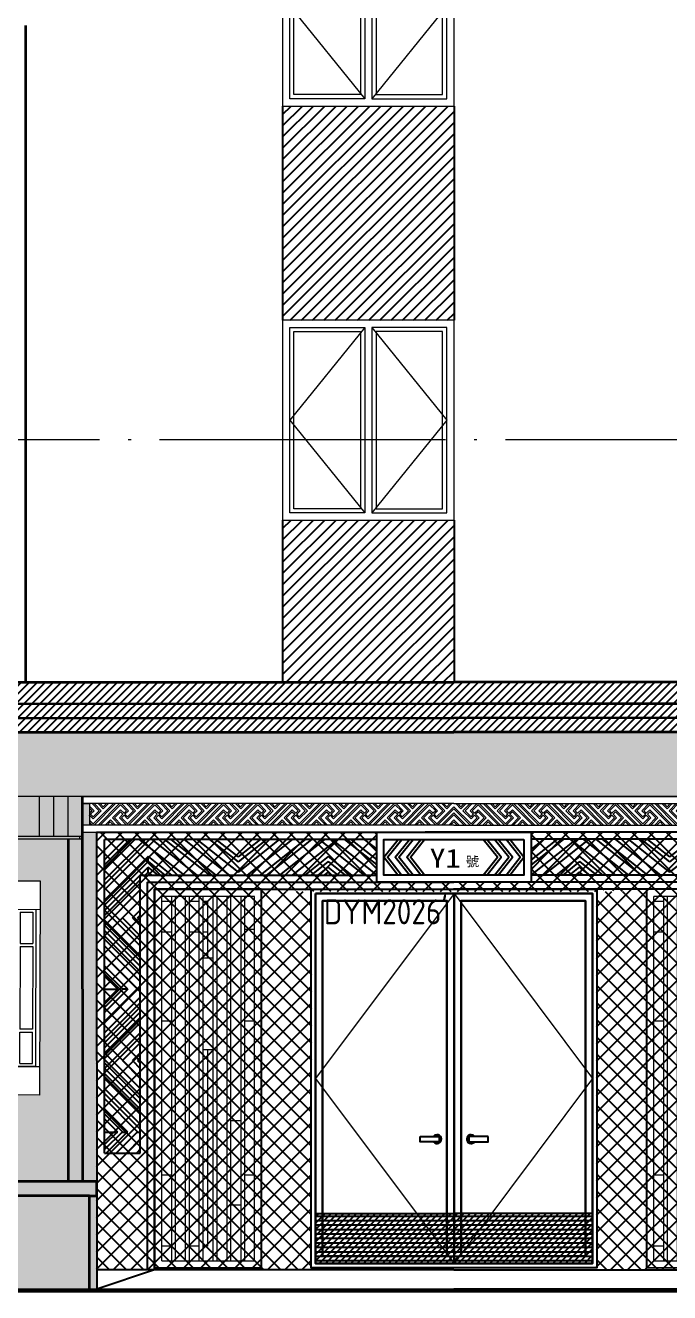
# Model space of a CAD drawing. Extents: x 27938 to 725830, y -209821 to 1628073.
# Drawn here: x 310917 to 315426, y 43165 to 52040 of the extents above; entities that cross this region are included whole.
import ezdxf
from ezdxf.xclip import XClip

# ---------------------------------------------------------------- set-up
doc = ezdxf.new("R2010")
doc.units = 0
doc.header["$LTSCALE"] = 1000
doc.header["$MEASUREMENT"] = 0
doc.header["$XCLIPFRAME"] = 0
doc.linetypes.add('DOTE', pattern=[2.42, 2, -0.2, 0.02, -0.2])
for name, color, linetype in [('3-剖面填充（细）', 250, 'Continuous'), ('5-平立面看线1', 45, 'Continuous'), ('立面', 73, 'Continuous')]:
    doc.layers.add(name, color=color, linetype=linetype)
for name, color, linetype, lineweight in [('A-PL-门', 64, 'Continuous', 25), ('DOTE', 19, 'DOTE', 9), ('WINDOW', 144, 'Continuous', 15), ('栏杆', 163, 'Continuous', 5), ('立面-中轮廓线', 213, 'Continuous', 35), ('立面-普通轮廓', 7, 'Continuous', 18), ('立面-窗', 129, 'Continuous', 30), ('立面-窗开启线', 250, 'Continuous', 13)]:
    doc.layers.add(name, color=color, linetype=linetype, lineweight=lineweight)
doc.layers.add('不打印-标记', color=10, linetype='Continuous', lineweight=9, plot=False)
doc.styles.add('-仿宋_GB2312', font='', dxfattribs={"width": 0.8})
doc.styles.get("Standard").update_dxf_attribs({"font": 'gbenor.shx', "bigfont": 'gbcbig.shx'})
doc.styles.add('黑体', font='')
doc.styles.get('-仿宋_GB2312').set_extended_font_data('SimSun')
doc.styles.get('黑体').set_extended_font_data('SimHei')
pattern_1 = [(45, (204358.42, -129128.1), (-60.00006, 60.00006), []), (135, (204358.42, -129128.1), (-60.00006, -60.00006), [])]
pattern_2 = [(0, (204147.57, -129128.1), (47.625, 47.625), [23.8125, -71.4375]), (90, (204159.474, -129140.006), (-47.625, 47.625), [23.8125, -71.4375])]
pattern_3 = [(45, (-554134.312, -735132.743), (-28.0633004, 28.0633004), [])]
pattern_4 = [(0, (-670352.275, -823548.06), (0, 31.25), []), (45, (-670352.275, -823548.06), (-22.0970869, 22.0970869), [])]

# ---------------------------------------------------------------- blocks, each defined once
blk = doc.blocks.new('A$C1B273453')
at = {"layer": 'WINDOW'}
for points in [[(50, 1350), (575, 1350), (575, 50), (50, 50)], [(1150, 1350), (625, 1350), (625, 50), (1150, 50)]]:
    blk.add_lwpolyline(points, close=True, dxfattribs=at)
at = {"layer": 'WINDOW', "color": 250}
for points in [[(80, 1320), (545, 1320), (545, 80), (80, 80)], [(1120, 1320), (655, 1320), (655, 80), (1120, 80)]]:
    blk.add_lwpolyline(points, close=True, dxfattribs=at)
at = {"layer": '立面-普通轮廓'}
blk.add_lwpolyline([(1200, 1400), (0, 1400), (0, 0), (1200, 0)], close=True, dxfattribs=at)
at = {"layer": '立面-窗开启线', "color": 251, "ltscale": 0.5, "true_color": 0x636466}
for points in [[(575, 1350), (50, 700), (575, 50)], [(625, 1350), (1150, 700), (625, 50)]]:
    blk.add_lwpolyline(points, dxfattribs=at)
blk = doc.blocks.new('HFGHFHFHF')
at = {"layer": '立面-中轮廓线'}
blk.add_line((275356.3, 41076), (275356.3, 38176), dxfattribs=at)
blk.add_blockref('A$C1B273453', (277156.3, 40511))
blk = doc.blocks.new('A$C198058F0')
at = {"true_color": 0x642165}
h = blk.add_hatch(dxfattribs=at)
h.set_pattern_fill('木板', color=219, scale=25, style=0)
h.set_pattern_definition(pattern_4)
edge = h.paths.add_edge_path()
edge.add_line((30, 30.1), (1000.5, 30))
edge.add_line((1000.5, 30), (1000.5, 380))
edge.add_line((1000.5, 380), (30, 380.1))
edge.add_line((30, 380.1), (30, 30.1))
h = blk.add_hatch(dxfattribs=at)
h.set_pattern_fill('木板', color=219, scale=25, style=0)
h.set_pattern_definition(pattern_4)
edge = h.paths.add_edge_path()
edge.add_line((1970, 30.1), (999.5, 30))
edge.add_line((999.5, 30), (999.5, 380))
edge.add_line((999.5, 380), (1970, 380.1))
edge.add_line((1970, 380.1), (1970, 30.1))
at = {"color": 219, "true_color": 0x642165}
for points in [[(762.8, 918.9), (896.3, 918.9), (896.3, 880.9), (762.8, 880.9)], [(1238.2, 918.9), (1104.7, 918.9), (1104.7, 880.9), (1238.2, 880.9)]]:
    blk.add_lwpolyline(points, close=True, dxfattribs=at)
at = {"color": 217, "true_color": 0x93278f}
for points in [[(30, 380.1), (1000.5, 380), (1000.5, 30), (30, 30.1)], [(1970, 380.1), (999.5, 380), (999.5, 30), (1970, 30.1)]]:
    blk.add_lwpolyline(points, close=True, dxfattribs=at)
at = {"color": 219, "true_color": 0x642165}
for centre, radius, start, end in [((881.4, 900.5), 30.4, 221.46397, 144.11782), ((876.5, 900.2), 28.1, 250.54022, 117.68792), ((1119.6, 900.5), 30.4, 35.88218, 318.53603), ((1124.5, 900.2), 28.1, 62.31208, 289.45978)]:
    blk.add_arc(centre, radius, start, end, dxfattribs=at)
at = {"layer": 'A-PL-门', "color": 0}
blk.add_lwpolyline([(0, 2650), (2000, 2650), (2000, 0), (0, 0)], close=True, dxfattribs=at)
at = {"layer": '立面-窗'}
blk.add_line((1000, 2620), (1000, 30), dxfattribs=at)
for points in [[(30, 2620), (1970, 2620), (1970, 30), (30, 30)], [(80, 80), (950, 80), (950, 2570), (80, 2570)], [(1920, 80), (1050, 80), (1050, 2570), (1920, 2570)]]:
    blk.add_lwpolyline(points, close=True, dxfattribs=at)
at = {"layer": '立面-窗开启线', "ltscale": 0.5}
for points in [[(1000, 2620), (30, 1325), (1000.4, 30)], [(1000, 2620), (1970, 1325), (1000.4, 30)]]:
    blk.add_lwpolyline(points, dxfattribs=at)
at = {"layer": '不打印-标记', "color": 1}
blk.add_text("DYM2026'", height=175, dxfattribs=at).set_placement((89.5, 2405.2))
blk = doc.blocks.new('A$C48401ADD')
at = {"layer": 'A-PL-门', "color": 0}
for p, q in [((746.7, 2649.6), (0, 2649.6)), ((0, 2649.6), (0, 0)), ((746.7, 2649.6), (746.7, 0))]:
    blk.add_line(p, q, dxfattribs=at)
at = {"layer": '立面-窗开启线', "color": 36, "ltscale": 0.5, "true_color": 0x88471b}
for p, q in [((50.8, 48.5), (50.8, 2599.6)), ((700, 2599.6), (50.8, 2599.6)), ((117.8, 2599.6), (117.8, 48.5)), ((147.1, 48.5), (147.1, 2599.6)), ((215.4, 2599.6), (215.4, 48.5)), ((244.7, 48.5), (244.7, 2599.6)), ((310.8, 2599.6), (310.8, 48.5)), ((340, 48.5), (340, 2599.6)), ((408.4, 2599.6), (408.4, 48.5)), ((437.6, 48.5), (437.6, 2599.6)), ((505.9, 2599.6), (505.9, 48.5)), ((535.2, 48.5), (535.2, 2599.6)), ((603.5, 2599.6), (603.5, 48.5)), ((632.8, 48.5), (632.8, 2599.6)), ((700, 48.5), (700, 2599.6)), ((50.8, 2565.5), (117.8, 2565.5)), ((244.7, 2565.5), (310.8, 2565.5)), ((340, 2565.5), (371.5, 2565.5)), ((371.5, 2565.5), (371.5, 2170.3)), ((117.8, 2349), (50.8, 2349)), ((310.8, 2349), (244.7, 2349)), ((371.5, 2349), (340, 2349)), ((632.8, 2371.3), (700, 2371.3)), ((340, 2170.3), (408.4, 2170.3)), ((117.8, 1726.6), (50.8, 1726.6)), ((700, 1726.6), (632.8, 1726.6)), ((408.4, 1525.5), (340, 1525.5)), ((371.5, 1525.5), (371.5, 150.5)), ((535.2, 1031.5), (603.5, 1031.5)), ((117.8, 647), (50.8, 647)), ((700, 647), (632.8, 647)), ((603.5, 436.8), (535.2, 436.8)), ((117.8, 150.5), (50.8, 150.5)), ((310.8, 150.5), (244.7, 150.5)), ((371.5, 150.5), (340, 150.5)), ((746.7, 0), (0, 0)), ((0, 0), (746.7, 0)), ((50.8, 48.5), (700, 48.5)), ((521.5, -0.6), (521.5, 0)), ((733.5, 0), (733.5, -0.6))]:
    blk.add_line(p, q, dxfattribs=at)
blk = doc.blocks.new('VXVXVDXVXD')
blk.add_wipeout([(105081.2, 218659.5), (104781.2, 218659.4), (104781.7, 217159.4), (105081.7, 217159.5)])
at = {"layer": 'WINDOW', "color": 4}
for p, q in [((105081.3, 218459.5), (104781.3, 218459.4)), ((104921.3, 218439.5), (104921.4, 218219.5)), ((104941.3, 218439.5), (104941.4, 218219.5)), ((104921.4, 218219.5), (104831.4, 218219.5)), ((104921.4, 218199.5), (104831.4, 218199.5)), ((104921.4, 218199.5), (104921.6, 217619.5)), ((105031.4, 218219.5), (104941.4, 218219.5)), ((104941.4, 218199.5), (104941.6, 217619.5)), ((105031.4, 218199.5), (104941.4, 218199.5)), ((104921.6, 217599.5), (104831.6, 217599.5)), ((104921.6, 217379.5), (104921.6, 217599.5)), ((104941.6, 217379.5), (104941.6, 217599.5)), ((105031.6, 217599.5), (104941.6, 217599.5)), ((105081.7, 217359.5), (104781.7, 217359.4))]:
    blk.add_line(p, q, dxfattribs=at)
for points in [[(105081.2, 218659.5), (104781.2, 218659.4), (104781.7, 217159.4), (105081.7, 217159.5)], [(105051.3, 218459.5), (104811.3, 218459.5), (104811.7, 217359.5), (105051.7, 217359.5)]]:
    blk.add_lwpolyline(points, close=True, dxfattribs=at)
for points in [[(104921.3, 218439.5), (104831.3, 218439.5), (104831.4, 218219.5)], [(105031.4, 218219.5), (105031.3, 218439.5), (104941.3, 218439.5)], [(104831.4, 218199.5), (104831.6, 217619.5), (104921.6, 217619.5)], [(104941.6, 217619.5), (105031.6, 217619.5), (105031.4, 218199.5)], [(104921.6, 217379.5), (104831.6, 217379.5), (104831.6, 217599.5)], [(105031.6, 217599.5), (105031.6, 217379.5), (104941.6, 217379.5)]]:
    blk.add_lwpolyline(points, dxfattribs=at)
blk = doc.blocks.new('A$C4D9A49FB')
blk.add_wipeout([(1080, 0.1), (1080.1, -349.9), (0.1, -349.9), (0, 0)])
at = {"layer": '立面', "color": 7}
blk.add_lwpolyline([(1080, 0.1), (1080.1, -349.9), (0.1, -349.9), (0, 0)], close=True, dxfattribs=at)
at = {"layer": '立面', "color": 252}
for points in [[(1030, -49.9), (1030, -299.9), (50, -299.9), (50, -50), (1030, -49.9)], [(149.1, -299.9), (50, -175), (149.2, -50)], [(174.7, -299.9), (75.6, -175), (174.8, -50)], [(229.1, -299.9), (130, -175), (229.3, -50)], [(254.7, -299.9), (155.6, -175), (254.8, -50)], [(309.1, -299.9), (210, -175), (309.3, -50)], [(334.7, -299.9), (235.6, -175), (334.8, -50)], [(745.3, -299.9), (844.5, -174.9), (745.3, -49.9)], [(770.8, -299.9), (870, -174.9), (770.9, -49.9)], [(825.3, -299.9), (924.5, -174.9), (825.3, -49.9)], [(850.8, -299.9), (950, -174.9), (850.8, -49.9)], [(905.3, -299.9), (1004.5, -174.9), (905.3, -49.9)], [(930.8, -299.9), (1030, -174.9), (930.8, -49.9)]]:
    blk.add_lwpolyline(points, dxfattribs=at)
at = {"color": 6, "style": '-仿宋_GB2312', "width": 1.2}
blk.add_text('Y1', height=132.68, dxfattribs=at).set_placement((372, -248.9))
at = {"color": 2, "style": '黑体'}
blk.add_text('號', height=68, dxfattribs=at).set_placement((623.8, -239))
blk = doc.blocks.new('A$C0A34545E')
at = {"layer": '栏杆'}
for p, q in [((0, 450), (0, 360)), ((157.5, 37.5), (157.5, 412.5)), ((187.5, 37.5), (187.5, 412.5)), ((345, 450), (345, 360)), ((0, 0), (0, 90)), ((345, 0), (345, 90))]:
    blk.add_line(p, q, dxfattribs=at)
for points in [[(0, 450), (345, 450)], [(37.5, 360), (37.5, 412.5)], [(37.5, 412.5), (157.5, 412.5)], [(307.5, 412.5), (187.5, 412.5)], [(307.5, 360), (307.5, 412.5)], [(0, 360), (37.5, 360)], [(345, 360), (307.5, 360)], [(0, 90), (37.5, 90)], [(0, 0), (345, 0)], [(37.5, 90), (37.5, 37.5)], [(37.5, 37.5), (157.5, 37.5)], [(307.5, 37.5), (187.5, 37.5)], [(345, 90), (307.5, 90)], [(307.5, 90), (307.5, 37.5)]]:
    blk.add_lwpolyline(points, dxfattribs=at)
blk = doc.blocks.new('A$C18B76059')
at = {"layer": '栏杆', "xscale": -1}
for p in [(397, 4590), (1927, 4590), (3457, 4590), (3967, 4590), (4477, 4590), (6007, 4590), (6517, 4590), (7537, 4590), (8047, 4590), (652, 3825), (1672, 3825), (2692, 3825), (3712, 3825), (4732, 3825), (5752, 3825), (6772, 3825), (7792, 3825), (397, 3570), (1927, 3570), (3457, 3570), (3967, 3570), (4477, 3570), (6007, 3570), (6517, 3570), (7537, 3570), (8047, 3570), (652, 3315), (1672, 3315), (2692, 3315), (3712, 3315), (4732, 3315), (5752, 3315), (6772, 3315), (7792, 3315), (397, 3060), (1927, 3060), (3457, 3060), (3967, 3060), (4477, 3060), (6007, 3060), (6517, 3060), (7537, 3060), (8047, 3060), (397, 2550), (397, 2550), (1927, 2550), (1927, 2550), (3457, 2550), (3457, 2550), (3967, 2550), (3967, 2550), (4477, 2550), (4477, 2550), (6007, 2550), (6007, 2550), (6517, 2550), (6517, 2550), (7537, 2550), (7537, 2550), (8047, 2550), (8047, 2550), (652, 1785), (1672, 1785), (2692, 1785), (3712, 1785), (4732, 1785), (5752, 1785), (6772, 1785), (7792, 1785), (397, 1530), (397, 1530), (1927, 1530), (1927, 1530), (3457, 1530), (3457, 1530), (3967, 1530), (3967, 1530), (4477, 1530), (4477, 1530), (6007, 1530), (6007, 1530), (6517, 1530), (6517, 1530), (7537, 1530), (7537, 1530), (8047, 1530), (8047, 1530), (652, 1275), (1672, 1275), (2692, 1275), (3712, 1275), (4732, 1275), (5752, 1275), (6772, 1275), (7792, 1275), (397, 1020), (1927, 1020), (3457, 1020), (3967, 1020), (4477, 1020), (6007, 1020), (6517, 1020), (7537, 1020), (8047, 1020), (397, 510), (1927, 510), (3457, 510), (3967, 510), (4477, 510), (6007, 510), (6517, 510), (7537, 510), (8047, 510), (652, 255), (1672, 255), (2692, 255), (3712, 255), (4732, 255), (5752, 255), (6772, 255), (7792, 255)]:
    blk.add_blockref('A$C0A34545E', p, dxfattribs=at)
at = {"layer": '栏杆'}
for p in [(562, 4590), (1072, 4590), (2092, 4590), (2602, 4590), (4642, 4590), (5152, 4590), (6682, 4590), (8212, 4590), (817, 3825), (1837, 3825), (2857, 3825), (3877, 3825), (4897, 3825), (5917, 3825), (6937, 3825), (7957, 3825), (562, 3570), (1072, 3570), (2092, 3570), (2602, 3570), (4642, 3570), (5152, 3570), (6682, 3570), (8212, 3570), (817, 3315), (1837, 3315), (2857, 3315), (3877, 3315), (4897, 3315), (5917, 3315), (6937, 3315), (7957, 3315), (562, 3060), (1072, 3060), (2092, 3060), (2602, 3060), (4642, 3060), (5152, 3060), (6682, 3060), (8212, 3060), (562, 2550), (562, 2550), (1072, 2550), (1072, 2550), (2092, 2550), (2092, 2550), (2602, 2550), (2602, 2550), (4642, 2550), (4642, 2550), (5152, 2550), (5152, 2550), (6682, 2550), (6682, 2550), (8212, 2550), (8212, 2550), (817, 1785), (1837, 1785), (2857, 1785), (3877, 1785), (4897, 1785), (5917, 1785), (6937, 1785), (7957, 1785), (562, 1530), (562, 1530), (1072, 1530), (1072, 1530), (2092, 1530), (2092, 1530), (2602, 1530), (2602, 1530), (4642, 1530), (4642, 1530), (5152, 1530), (5152, 1530), (6682, 1530), (6682, 1530), (8212, 1530), (8212, 1530), (817, 1275), (1837, 1275), (2857, 1275), (3877, 1275), (4897, 1275), (5917, 1275), (6937, 1275), (7957, 1275), (562, 1020), (1072, 1020), (2092, 1020), (2602, 1020), (4642, 1020), (5152, 1020), (6682, 1020), (8212, 1020), (562, 510), (1072, 510), (2092, 510), (2602, 510), (4642, 510), (5152, 510), (6682, 510), (8212, 510), (817, 255), (1837, 255), (2857, 255), (3877, 255), (4897, 255), (5917, 255), (6937, 255), (7957, 255)]:
    blk.add_blockref('A$C0A34545E', p, dxfattribs=at)
for p, rotation in [((0, 4732), 270), ((652, 4785), 180), ((1672, 4785), 180), ((1530, 4732), 270), ((2692, 4785), 180), ((3060, 4732), 270), ((3712, 4785), 180), ((3570, 4732), 270), ((4080, 4732), 270), ((4732, 4785), 180), ((5752, 4785), 180), ((5610, 4732), 270), ((6120, 4732), 270), ((6772, 4785), 180), ((7140, 4732), 270), ((7792, 4785), 180), ((7650, 4732), 270), ((397, 4530), 180), ((1927, 4530), 180), ((3457, 4530), 180), ((3967, 4530), 180), ((4477, 4530), 180), ((6007, 4530), 180), ((6517, 4530), 180), ((7537, 4530), 180), ((8047, 4530), 180), ((255, 4477), 270), ((1275, 4477), 270), ((2295, 4477), 270), ((3315, 4477), 270), ((4335, 4477), 270), ((5355, 4477), 270), ((6375, 4477), 270), ((7395, 4477), 270), ((960, 3877), 90), ((1470, 3877), 90), ((2490, 3877), 90), ((3000, 3877), 90), ((5040, 3877), 90), ((5550, 3877), 90), ((7080, 3877), 90), ((8610, 3877), 90), ((397, 4020), 180), ((1927, 4020), 180), ((3457, 4020), 180), ((3967, 4020), 180), ((4477, 4020), 180), ((6007, 4020), 180), ((6517, 4020), 180), ((7537, 4020), 180), ((8047, 4020), 180), ((1215, 3622), 90), ((2235, 3622), 90), ((3255, 3622), 90), ((4275, 3622), 90), ((5295, 3622), 90), ((6315, 3622), 90), ((7335, 3622), 90), ((8355, 3622), 90), ((652, 3765), 180), ((1672, 3765), 180), ((2692, 3765), 180), ((3712, 3765), 180), ((4732, 3765), 180), ((5752, 3765), 180), ((6772, 3765), 180), ((7792, 3765), 180), ((960, 3367), 90), ((1470, 3367), 90), ((2490, 3367), 90), ((3000, 3367), 90), ((5040, 3367), 90), ((5550, 3367), 90), ((7080, 3367), 90), ((8610, 3367), 90), ((397, 3510), 180), ((397, 3510), 180), ((1927, 3510), 180), ((1927, 3510), 180), ((3457, 3510), 180), ((3457, 3510), 180), ((3967, 3510), 180), ((3967, 3510), 180), ((4477, 3510), 180), ((4477, 3510), 180), ((6007, 3510), 180), ((6007, 3510), 180), ((6517, 3510), 180), ((6517, 3510), 180), ((7537, 3510), 180), ((7537, 3510), 180), ((8047, 3510), 180), ((8047, 3510), 180), ((255, 3457), 270), ((1275, 3457), 270), ((2295, 3457), 270), ((3315, 3457), 270), ((4335, 3457), 270), ((5355, 3457), 270), ((6375, 3457), 270), ((7395, 3457), 270), ((0, 3202), 270), ((652, 3255), 180), ((1672, 3255), 180), ((1530, 3202), 270), ((2692, 3255), 180), ((3060, 3202), 270), ((3712, 3255), 180), ((3570, 3202), 270), ((4080, 3202), 270), ((4732, 3255), 180), ((5752, 3255), 180), ((5610, 3202), 270), ((6120, 3202), 270), ((6772, 3255), 180), ((7140, 3202), 270), ((7792, 3255), 180), ((7650, 3202), 270), ((1215, 2602), 90), ((2235, 2602), 90), ((3255, 2602), 90), ((4275, 2602), 90), ((5295, 2602), 90), ((6315, 2602), 90), ((7335, 2602), 90), ((8355, 2602), 90), ((0, 2692), 270), ((652, 2745), 180), ((1672, 2745), 180), ((1530, 2692), 270), ((2692, 2745), 180), ((3060, 2692), 270), ((3712, 2745), 180), ((3570, 2692), 270), ((4080, 2692), 270), ((4732, 2745), 180), ((5752, 2745), 180), ((5610, 2692), 270), ((6120, 2692), 270), ((6772, 2745), 180), ((7140, 2692), 270), ((7792, 2745), 180), ((7650, 2692), 270), ((397, 2490), 180), ((255, 2437), 270), ((1275, 2437), 270), ((1927, 2490), 180), ((2295, 2437), 270), ((3457, 2490), 180), ((3315, 2437), 270), ((3967, 2490), 180), ((4477, 2490), 180), ((4335, 2437), 270), ((5355, 2437), 270), ((6007, 2490), 180), ((6517, 2490), 180), ((6375, 2437), 270), ((7537, 2490), 180), ((7395, 2437), 270), ((8047, 2490), 180), ((960, 1837), 90), ((1470, 1837), 90), ((2490, 1837), 90), ((3000, 1837), 90), ((5040, 1837), 90), ((5550, 1837), 90), ((7080, 1837), 90), ((8610, 1837), 90), ((397, 1980), 180), ((1215, 1582), 90), ((1927, 1980), 180), ((2235, 1582), 90), ((3255, 1582), 90), ((3457, 1980), 180), ((3967, 1980), 180), ((4275, 1582), 90), ((4477, 1980), 180), ((5295, 1582), 90), ((6007, 1980), 180), ((6315, 1582), 90), ((6517, 1980), 180), ((7335, 1582), 90), ((7537, 1980), 180), ((8047, 1980), 180), ((8355, 1582), 90), ((0, 1672), 270), ((652, 1725), 180), ((1672, 1725), 180), ((1530, 1672), 270), ((2692, 1725), 180), ((3060, 1672), 270), ((3712, 1725), 180), ((3570, 1672), 270), ((4080, 1672), 270), ((4732, 1725), 180), ((5752, 1725), 180), ((5610, 1672), 270), ((6120, 1672), 270), ((6772, 1725), 180), ((7140, 1672), 270), ((7792, 1725), 180), ((7650, 1672), 270), ((397, 1470), 180), ((1927, 1470), 180), ((3457, 1470), 180), ((3967, 1470), 180), ((4477, 1470), 180), ((6007, 1470), 180), ((6517, 1470), 180), ((7537, 1470), 180), ((8047, 1470), 180), ((255, 1417), 270), ((1275, 1417), 270), ((2295, 1417), 270), ((3315, 1417), 270), ((4335, 1417), 270), ((5355, 1417), 270), ((6375, 1417), 270), ((7395, 1417), 270), ((652, 1215), 180), ((1672, 1215), 180), ((2692, 1215), 180), ((3712, 1215), 180), ((4732, 1215), 180), ((5752, 1215), 180), ((6772, 1215), 180), ((7792, 1215), 180), ((0, 1162), 270), ((1530, 1162), 270), ((3060, 1162), 270), ((3570, 1162), 270), ((4080, 1162), 270), ((5610, 1162), 270), ((6120, 1162), 270), ((7140, 1162), 270), ((7650, 1162), 270), ((1215, 562), 90), ((2235, 562), 90), ((3255, 562), 90), ((4275, 562), 90), ((5295, 562), 90), ((6315, 562), 90), ((7335, 562), 90), ((8355, 562), 90), ((960, 307), 90), ((1470, 307), 90), ((2490, 307), 90), ((3000, 307), 90), ((5040, 307), 90), ((5550, 307), 90), ((7080, 307), 90), ((8610, 307), 90), ((397, 450), 180), ((1927, 450), 180), ((3457, 450), 180), ((3967, 450), 180), ((4477, 450), 180), ((6007, 450), 180), ((6517, 450), 180), ((7537, 450), 180), ((8047, 450), 180)]:
    blk.add_blockref('A$C0A34545E', p, dxfattribs=dict(at, rotation=rotation))
at = {"layer": '栏杆', "xscale": -1}
for p, rotation in [((960, 4732), 90), ((817, 4785), 180), ((1470, 4732), 90), ((1837, 4785), 180), ((2490, 4732), 90), ((3000, 4732), 90), ((2857, 4785), 180), ((3877, 4785), 180), ((5040, 4732), 90), ((4897, 4785), 180), ((5550, 4732), 90), ((5917, 4785), 180), ((7080, 4732), 90), ((6937, 4785), 180), ((7957, 4785), 180), ((8610, 4732), 90), ((562, 4530), 180), ((1072, 4530), 180), ((2092, 4530), 180), ((2602, 4530), 180), ((4642, 4530), 180), ((5152, 4530), 180), ((6682, 4530), 180), ((8212, 4530), 180), ((1215, 4477), 90), ((2235, 4477), 90), ((3255, 4477), 90), ((4275, 4477), 90), ((5295, 4477), 90), ((6315, 4477), 90), ((7335, 4477), 90), ((8355, 4477), 90), ((0, 3877), 270), ((1530, 3877), 270), ((3060, 3877), 270), ((3570, 3877), 270), ((4080, 3877), 270), ((5610, 3877), 270), ((6120, 3877), 270), ((7140, 3877), 270), ((7650, 3877), 270), ((562, 4020), 180), ((1072, 4020), 180), ((2092, 4020), 180), ((2602, 4020), 180), ((4642, 4020), 180), ((5152, 4020), 180), ((6682, 4020), 180), ((8212, 4020), 180), ((255, 3622), 270), ((1275, 3622), 270), ((2295, 3622), 270), ((3315, 3622), 270), ((4335, 3622), 270), ((5355, 3622), 270), ((6375, 3622), 270), ((7395, 3622), 270), ((817, 3765), 180), ((1837, 3765), 180), ((2857, 3765), 180), ((3877, 3765), 180), ((4897, 3765), 180), ((5917, 3765), 180), ((6937, 3765), 180), ((7957, 3765), 180), ((0, 3367), 270), ((1530, 3367), 270), ((3060, 3367), 270), ((3570, 3367), 270), ((4080, 3367), 270), ((5610, 3367), 270), ((6120, 3367), 270), ((7140, 3367), 270), ((7650, 3367), 270), ((562, 3510), 180), ((562, 3510), 180), ((1072, 3510), 180), ((1072, 3510), 180), ((2092, 3510), 180), ((2092, 3510), 180), ((2602, 3510), 180), ((2602, 3510), 180), ((4642, 3510), 180), ((4642, 3510), 180), ((5152, 3510), 180), ((5152, 3510), 180), ((6682, 3510), 180), ((6682, 3510), 180), ((8212, 3510), 180), ((8212, 3510), 180), ((1215, 3457), 90), ((2235, 3457), 90), ((3255, 3457), 90), ((4275, 3457), 90), ((5295, 3457), 90), ((6315, 3457), 90), ((7335, 3457), 90), ((8355, 3457), 90), ((960, 3202), 90), ((817, 3255), 180), ((1470, 3202), 90), ((1837, 3255), 180), ((2490, 3202), 90), ((3000, 3202), 90), ((2857, 3255), 180), ((3877, 3255), 180), ((5040, 3202), 90), ((4897, 3255), 180), ((5550, 3202), 90), ((5917, 3255), 180), ((7080, 3202), 90), ((6937, 3255), 180), ((7957, 3255), 180), ((8610, 3202), 90), ((255, 2602), 270), ((1275, 2602), 270), ((2295, 2602), 270), ((3315, 2602), 270), ((4335, 2602), 270), ((5355, 2602), 270), ((6375, 2602), 270), ((7395, 2602), 270), ((960, 2692), 90), ((817, 2745), 180), ((1470, 2692), 90), ((1837, 2745), 180), ((2490, 2692), 90), ((3000, 2692), 90), ((2857, 2745), 180), ((3877, 2745), 180), ((5040, 2692), 90), ((4897, 2745), 180), ((5550, 2692), 90), ((5917, 2745), 180), ((7080, 2692), 90), ((6937, 2745), 180), ((7957, 2745), 180), ((8610, 2692), 90), ((562, 2490), 180), ((1215, 2437), 90), ((1072, 2490), 180), ((2235, 2437), 90), ((2092, 2490), 180), ((2602, 2490), 180), ((3255, 2437), 90), ((4275, 2437), 90), ((4642, 2490), 180), ((5295, 2437), 90), ((5152, 2490), 180), ((6315, 2437), 90), ((6682, 2490), 180), ((7335, 2437), 90), ((8355, 2437), 90), ((8212, 2490), 180), ((0, 1837), 270), ((1530, 1837), 270), ((3060, 1837), 270), ((3570, 1837), 270), ((4080, 1837), 270), ((5610, 1837), 270), ((6120, 1837), 270), ((7140, 1837), 270), ((7650, 1837), 270), ((255, 1582), 270), ((562, 1980), 180), ((1072, 1980), 180), ((1275, 1582), 270), ((2092, 1980), 180), ((2295, 1582), 270), ((2602, 1980), 180), ((3315, 1582), 270), ((4335, 1582), 270), ((4642, 1980), 180), ((5152, 1980), 180), ((5355, 1582), 270), ((6375, 1582), 270), ((6682, 1980), 180), ((7395, 1582), 270), ((8212, 1980), 180), ((960, 1672), 90), ((817, 1725), 180), ((1470, 1672), 90), ((1837, 1725), 180), ((2490, 1672), 90), ((3000, 1672), 90), ((2857, 1725), 180), ((3877, 1725), 180), ((5040, 1672), 90), ((4897, 1725), 180), ((5550, 1672), 90), ((5917, 1725), 180), ((7080, 1672), 90), ((6937, 1725), 180), ((7957, 1725), 180), ((8610, 1672), 90), ((562, 1470), 180), ((1072, 1470), 180), ((2092, 1470), 180), ((2602, 1470), 180), ((4642, 1470), 180), ((5152, 1470), 180), ((6682, 1470), 180), ((8212, 1470), 180), ((1215, 1417), 90), ((2235, 1417), 90), ((3255, 1417), 90), ((4275, 1417), 90), ((5295, 1417), 90), ((6315, 1417), 90), ((7335, 1417), 90), ((8355, 1417), 90), ((817, 1215), 180), ((1837, 1215), 180), ((2857, 1215), 180), ((3877, 1215), 180), ((4897, 1215), 180), ((5917, 1215), 180), ((6937, 1215), 180), ((7957, 1215), 180), ((960, 1162), 90), ((1470, 1162), 90), ((2490, 1162), 90), ((3000, 1162), 90), ((5040, 1162), 90), ((5550, 1162), 90), ((7080, 1162), 90), ((8610, 1162), 90), ((255, 562), 270), ((1275, 562), 270), ((2295, 562), 270), ((3315, 562), 270), ((4335, 562), 270), ((5355, 562), 270), ((6375, 562), 270), ((7395, 562), 270), ((0, 307), 270), ((1530, 307), 270), ((3060, 307), 270), ((3570, 307), 270), ((4080, 307), 270), ((5610, 307), 270), ((6120, 307), 270), ((7140, 307), 270), ((7650, 307), 270), ((562, 450), 180), ((1072, 450), 180), ((2092, 450), 180), ((2602, 450), 180), ((4642, 450), 180), ((5152, 450), 180), ((6682, 450), 180), ((8212, 450), 180)]:
    blk.add_blockref('A$C0A34545E', p, dxfattribs=dict(at, rotation=rotation))
blk = doc.blocks.new('A$C44424E64')
at = {"layer": 'WINDOW', "color": 8}
ref = blk.add_blockref('A$C18B76059', (1323.5, 1970), dxfattribs=dict(at, xscale=-0.6666666666666669, yscale=0.6666666666666669, zscale=0.6666666666666667, rotation=134.9999999999999))
XClip(ref).set_block_clipping_path([(3580.2591819495, 598.8396887576), (685.7145168341, 3493.3843538732), (526.6154910668, 3334.285328106), (3421.1601561825, 439.7406629905)])
ref = blk.add_blockref('A$C18B76059', (3968.1, 1970), dxfattribs=dict(at, xscale=-0.6666666666666669, yscale=0.6666666666666669, zscale=0.6666666666666667, rotation=134.9999999999999))
XClip(ref).set_block_clipping_path([(3580.2591819495, 598.8396887576), (518.7848702534, 3660.3140004537), (359.6858444863, 3501.2149746866), (3421.1601561825, 439.7406629905)])
ref = blk.add_blockref('A$C18B76059', (6612.7, 1970), dxfattribs=dict(at, xscale=-0.6666666666666669, yscale=0.6666666666666669, zscale=0.6666666666666667, rotation=134.9999999999999))
XClip(ref).set_block_clipping_path([(3580.2591819495, 598.8396887576), (518.7848702534, 3660.3140004537), (359.6858444863, 3501.2149746866), (3421.1601561825, 439.7406629905)])
ref = blk.add_blockref('A$C18B76059', (9257.3, 1970), dxfattribs=dict(at, xscale=-0.6666666666666669, yscale=0.6666666666666669, zscale=0.6666666666666667, rotation=134.9999999999999))
XClip(ref).set_block_clipping_path([(2983.3842314337, 1195.7146392731), (518.7848702534, 3660.3140004537), (359.6858444863, 3501.2149746866), (2824.2852056667, 1036.6156135062)])
blk = doc.blocks.new('FGFGF')
at = {"layer": '3-剖面填充（细）'}
h = blk.add_hatch(dxfattribs=at)
h.set_pattern_fill('ANSI31', color=256, scale=25)
h.set_pattern_definition(pattern_3)
h.paths.add_polyline_path([(229182.1, 20609.5), (229182, 20959.9), (225583.3, 20959.9), (225583.3, 20809.9), (225683.6, 20809.9), (225683.4, 20709.8), (225633.6, 20709.9), (225633.2, 20609.7)])
h = blk.add_hatch(dxfattribs=at)
h.set_pattern_fill('ANSI31', color=256, scale=25)
h.set_pattern_definition(pattern_3)
h.paths.add_polyline_path([(229182, 20609.5), (229182, 20959.9), (232780.8, 20959.9), (232780.8, 20809.9), (232680.5, 20809.9), (232680.7, 20709.8), (232730.5, 20709.9), (232730.9, 20609.7)])
at = {"layer": '3-剖面填充（细）', "true_color": 0x636466}
h = blk.add_hatch(dxfattribs=at)
h.set_pattern_fill('CROSS', color=251, scale=30)
h.set_pattern_definition(pattern_2)
h.paths.add_polyline_path([(229182, 20159.3), (229182.2, 20609.3), (225683.5, 20609.9), (225683.4, 17462.7), (225583.5, 17462.7), (225583.4, 17362.7), (225633.7, 17362.7), (225633.6, 16862.7), (225633.6, 16862.7), (225633.6, 16710.1), (226682.3, 16710.1), (226681.8, 19909.7), (226581.8, 19909.7), (226581.8, 19959.7), (226631.7, 19959.7), (226631.7, 20109.7), (226581.7, 20109.7), (226581.7, 20159.7), (226681.8, 20159.7), (226681.8, 20159.7)])
h = blk.add_hatch(dxfattribs=at)
h.set_pattern_fill('CROSS', color=251, scale=30)
h.set_pattern_definition(pattern_2)
h.paths.add_polyline_path([(229182, 20159.3), (229181.9, 20609.3), (232680.6, 20609.9), (232680.7, 17462.7), (232780.6, 17462.7), (232780.7, 17362.7), (232730.4, 17362.7), (232730.5, 16862.7), (232730.5, 16862.7), (232730.5, 16710.1), (231681.8, 16710.1), (231682.2, 19909.7), (231782.3, 19909.7), (231782.3, 19959.7), (231732.4, 19959.7), (231732.4, 20109.7), (231782.4, 20109.7), (231782.4, 20159.7), (231682.3, 20159.7), (231682.3, 20159.7)])
at = {"layer": '3-剖面填充（细）'}
h = blk.add_hatch(dxfattribs=at)
h.set_pattern_fill('多孔材料', color=256, scale=30)
h.set_pattern_definition(pattern_1)
edge = h.paths.add_edge_path()
edge.add_line((228184.3, 16810.1), (228184.8, 19509.7))
edge.add_line((227988.1, 19495.1), (229182, 19495.1))
edge.add_line((229182, 19509.7), (229182, 19909.3))
edge.add_line((229182, 19909.3), (226682.4, 19909.7))
edge.add_line((226682.4, 19909.7), (226681.7, 16845.1))
edge.add_line((226681.7, 16845.1), (228178.3, 16845.1))
h = blk.add_hatch(dxfattribs=at)
h.set_pattern_fill('多孔材料', color=256, scale=30)
h.set_pattern_definition(pattern_1)
edge = h.paths.add_edge_path()
edge.add_line((230179.8, 16810.1), (230179.3, 19509.7))
edge.add_line((230376, 19495.1), (229182, 19495.1))
edge.add_line((229182, 19509.7), (229182, 19909.3))
edge.add_line((229182, 19909.3), (231681.7, 19909.7))
edge.add_line((231681.7, 19909.7), (231682.3, 16845.1))
edge.add_line((231682.3, 16845.1), (230185.7, 16845.1))
for p, q in [((229182, 16845.1), (226682.3, 16845.1)), ((227087, 16845.1), (226682.3, 16710.1)), ((229182, 16845.1), (231681.8, 16845.1)), ((226682.3, 16710.1), (229182, 16709.7)), ((231681.8, 16710.1), (229182, 16709.7))]:
    blk.add_line(p, q)
at = {"layer": '立面'}
for p, q in [((226681.8, 19909.7), (226682.3, 16712.8)), ((226681.8, 19909.7), (229383.3, 19909.3)), ((231682.2, 19909.7), (228980.7, 19909.3)), ((226737.4, 19859.7), (228642, 19860)), ((226737.4, 17662.8), (226737.4, 19859.2)), ((227020.8, 19859.2), (226737.4, 19575.7)), ((226950.1, 19859.2), (226737.4, 19646.5)), ((227091.6, 19859.2), (226737.4, 19505)), ((226879.4, 19859.2), (226737.4, 19717.2)), ((226914.7, 19859.2), (226737.4, 19681.8)), ((226979.6, 19859.2), (227294, 19609.7)), ((227068.7, 19859.2), (227383.1, 19609.7)), ((227157.7, 19859.2), (227472.2, 19609.7)), ((227202.3, 19859.2), (227516.7, 19609.7)), ((227294.5, 19859.3), (227609, 19609.7)), ((227383.6, 19859.3), (227672, 19630.4)), ((227472.7, 19859.3), (227672, 19701.1)), ((227517.2, 19859.3), (227672, 19736.4)), ((227871.4, 19859.4), (227672, 19701.1)), ((227960.5, 19859.4), (227672, 19630.4)), ((227826.9, 19859.3), (227672, 19736.4)), ((228049.6, 19859.4), (227735, 19609.7)), ((228141.9, 19859.4), (227827.3, 19609.7)), ((228186.5, 19859.4), (227871.8, 19609.7)), ((228275.6, 19859.4), (227960.9, 19609.7)), ((228364.7, 19859.4), (228050, 19609.7)), ((228239.3, 19859.4), (228554, 19609.7)), ((228328.4, 19859.4), (228643.1, 19609.7)), ((228417.5, 19859.4), (228642, 19681.2)), ((228462, 19859.4), (228642, 19716.6)), ((228554.3, 19859.5), (228642, 19789.8)), ((230035.7, 19859.4), (229721, 19609.7)), ((231626.7, 19859.7), (229722.1, 19860)), ((229809.8, 19859.5), (229722.1, 19789.8)), ((229946.6, 19859.4), (229722.1, 19681.2)), ((229902.1, 19859.4), (229722.1, 19716.6)), ((230124.8, 19859.4), (229810.1, 19609.7)), ((229999.4, 19859.4), (230314.1, 19609.7)), ((230088.5, 19859.4), (230403.2, 19609.7)), ((230177.6, 19859.4), (230492.3, 19609.7)), ((230222.2, 19859.4), (230536.8, 19609.7)), ((230314.5, 19859.4), (230629.1, 19609.7)), ((230403.6, 19859.4), (230692.1, 19630.4)), ((230492.7, 19859.4), (230692.1, 19701.1)), ((230537.2, 19859.3), (230692.1, 19736.4)), ((230891.4, 19859.3), (230692.1, 19701.1)), ((230846.9, 19859.3), (230692.1, 19736.4)), ((230980.5, 19859.3), (230692.1, 19630.4)), ((227042, 19739), (226737.4, 19434.3)), ((227042, 19703.6), (226737.4, 19399)), ((227042, 19739), (227204.9, 19609.7)), ((227042, 19703.6), (227042, 19739)), ((227042, 19703.6), (227160.4, 19609.7)), ((228302, 19739), (228139.1, 19609.7)), ((228302, 19703.6), (228183.6, 19609.7)), ((228302, 19739), (228464.9, 19609.7)), ((228302, 19703.6), (228420.4, 19609.7)), ((230062.1, 19739), (229899.2, 19609.7)), ((230062.1, 19703.6), (229943.7, 19609.7)), ((230062.1, 19739), (230225, 19609.7)), ((230062.1, 19703.6), (230180.4, 19609.7)), ((226737.4, 19361.1), (227042, 19665.7)), ((227021.3, 19609.7), (227042, 19630.4)), ((227112.6, 19609.7), (227042, 19665.7)), ((227042, 19630.4), (227042, 19665.7)), ((227068.1, 19609.7), (227042, 19630.4)), ((228231.4, 19609.7), (228302, 19665.7)), ((228275.9, 19609.7), (228302, 19630.4)), ((228372.6, 19609.7), (228302, 19665.7)), ((228328.1, 19609.7), (228302, 19630.4)), ((229991.4, 19609.7), (230062.1, 19665.7)), ((230036, 19609.7), (230062.1, 19630.4)), ((230132.7, 19609.7), (230062.1, 19665.7)), ((230088.2, 19609.7), (230062.1, 19630.4)), ((226737.4, 19325.7), (226987.4, 19575.7)), ((226987.4, 17662.8), (226987.4, 19609.7)), ((226987.4, 19609.7), (228642, 19609.6)), ((231376.7, 19609.7), (229722.1, 19609.6)), ((226737.4, 19255), (226987.4, 19505)), ((226737.4, 19364.3), (226987.4, 19114.3)), ((226862.7, 19309.7), (226987.4, 19434.3)), ((226933.4, 19309.7), (226987.4, 19363.6)), ((226737.4, 19293.6), (226987.4, 19043.6)), ((226862.7, 19309.7), (226987.4, 19185)), ((226933.4, 19309.7), (226987.4, 19255.7)), ((226968.8, 19309.7), (226987.4, 19328.3)), ((226968.8, 19309.7), (226987.4, 19291.1)), ((226737.4, 19258.2), (226987.4, 19008.2)), ((226987.4, 18970.4), (226737.4, 19220.4)), ((226987.4, 18935), (226737.4, 19185)), ((226987.4, 18864.3), (226737.4, 19114.3)), ((226971.3, 18809.7), (226737.4, 19043.6)), ((226900.6, 18809.7), (226737.4, 18972.9)), ((226865.2, 18809.7), (226737.4, 18937.5)), ((226829.9, 18809.7), (226737.4, 18902.2)), ((226971.3, 18809.7), (226737.4, 18575.7)), ((226900.6, 18809.7), (226737.4, 18646.5)), ((226737.4, 18809.7), (226829.9, 18809.7)), ((226829.9, 18809.7), (226737.4, 18717.2)), ((226865.2, 18809.7), (226737.4, 18681.8)), ((226987.4, 18755), (226737.4, 18505)), ((226900.6, 18809.7), (226865.2, 18809.7)), ((226987.4, 18809.7), (226971.3, 18809.7)), ((226987.4, 18684.3), (226737.4, 18434.3)), ((226987.4, 18649), (226737.4, 18399)), ((226737.4, 18361.1), (226987.4, 18611.1)), ((226737.4, 18325.7), (226987.4, 18575.7)), ((226737.4, 18255), (226987.4, 18505)), ((226862.7, 18309.7), (226987.4, 18434.3)), ((226737.4, 18364.3), (226987.4, 18114.3)), ((226737.4, 18293.6), (226987.4, 18043.6)), ((226862.7, 18309.7), (226987.4, 18185)), ((226933.4, 18309.7), (226987.4, 18363.6)), ((226933.4, 18309.7), (226987.4, 18255.7)), ((226968.8, 18309.7), (226987.4, 18328.3)), ((226968.8, 18309.7), (226987.4, 18291.1)), ((226737.4, 18258.2), (226987.4, 18008.2)), ((226987.4, 17970.4), (226737.4, 18220.4)), ((226987.4, 17935), (226737.4, 18185)), ((226987.4, 17864.3), (226737.4, 18114.3)), ((226971.3, 17809.7), (226737.4, 18043.6)), ((226900.6, 17809.7), (226737.4, 17972.9)), ((226865.2, 17809.7), (226737.4, 17937.5)), ((226829.9, 17809.7), (226737.4, 17902.2)), ((226824.9, 17809.7), (226737.4, 17722.2)), ((226860.2, 17809.7), (226737.4, 17686.8)), ((226737.4, 17809.7), (226829.9, 17809.7)), ((226895.6, 17809.7), (226748.7, 17662.8)), ((226966.3, 17809.7), (226819.5, 17662.8)), ((226860.2, 17809.7), (226900.6, 17809.7)), ((226987.4, 17760), (226890.2, 17662.8)), ((226966.3, 17809.7), (226987.4, 17809.7)), ((226737.4, 17662.8), (226987.4, 17662.8)), ((226987.4, 17689.3), (226960.9, 17662.8))]:
    blk.add_line(p, q, dxfattribs=at)
for points in [[(227037.4, 16845.1), (227037.4, 19559.7), (229182, 19559.5)], [(231326.7, 16845.1), (231326.7, 19559.7), (229182, 19559.5)], [(227087.4, 16845.1), (227087.4, 19509.7), (229182, 19509.5)], [(231275.4, 16845.1), (231275.4, 19509.7), (229180.7, 19509.5)]]:
    blk.add_lwpolyline(points, dxfattribs=at)
at = {"layer": '立面-中轮廓线', "color": 2}
for p, q in [((225683.6, 20959.9), (229182, 20959.3)), ((232680.5, 20959.9), (229182, 20959.3)), ((225683.6, 20809.9), (229182, 20809.3)), ((232680.5, 20809.9), (229182, 20809.3)), ((225683.6, 20709.9), (229182, 20709.3)), ((232680.5, 20709.9), (229182, 20709.3)), ((225683.6, 20609.9), (229182, 20609.3)), ((232680.5, 20609.9), (229182, 20609.3)), ((226581.7, 20159.8), (226582.2, 17462.8)), ((226481.8, 19859.9), (226482.2, 17462.8)), ((226582.2, 17462.8), (225683.5, 17462.7)), ((226632.3, 17362.8), (225633.6, 17362.9))]:
    blk.add_line(p, q, dxfattribs=at)
blk.add_lwpolyline([(226632.3, 16712.8), (226632.3, 16712.8), (226632.3, 16862.8), (226632.3, 16862.8), (226632.3, 17362.8), (226682.3, 17362.8), (226682.3, 17462.8), (226582.2, 17462.8)], dxfattribs=at)
at = {"layer": '立面-普通轮廓', "color": 252, "true_color": 0x939598}
for p, q in [((226581.8, 20159.8), (225683, 20159.7)), ((226283.2, 19879.8), (226283.1, 20159.8)), ((226383.2, 19879.8), (226383.1, 20159.8)), ((226483.2, 19879.9), (226483.1, 20159.9)), ((226581.8, 19879.8), (226581.7, 20159.8)), ((226581.8, 19879.8), (225683, 19879.7)), ((226581.8, 19859.9), (225683, 19859.7)), ((226561.8, 19879.9), (226561.8, 19859.9))]:
    blk.add_line(p, q, dxfattribs=at)
at = {"layer": '立面-普通轮廓', "color": 4}
for p, q in [((229182, 20109.7), (226581.8, 20109.7)), ((229182, 20109.7), (231782.3, 20109.7)), ((229182, 19959.7), (226581.8, 19959.7)), ((229182, 19959.7), (231782.3, 19959.7))]:
    blk.add_line(p, q, dxfattribs=at)
at = {"layer": '立面-普通轮廓', "color": 2}
for points in [[(229182, 20959.3), (225583.3, 20959.9), (225583.3, 20809.9), (225683, 20809.8), (225683.6, 20709.9), (225633.3, 20709.9), (225633.3, 20609.9), (229182, 20609.3)], [(229182, 20959.3), (232780.8, 20959.9), (232780.8, 20809.9), (232681.1, 20809.8), (232680.5, 20709.9), (232730.8, 20709.9), (232730.8, 20609.9), (229182, 20609.3)], [(229182, 20609.3), (225683, 20609.9), (225683.2, 17462.7), (225583.4, 17462.7), (225583.4, 17362.7), (225633.6, 17362.7), (225633.6, 16862.7), (225633.6, 16862.7), (225633.6, 16710.1), (226682.3, 16710.1), (226681.8, 19909.7)], [(229182, 20609.3), (232681.1, 20609.9), (232680.9, 17462.7), (232780.7, 17462.7), (232780.7, 17362.7), (232730.4, 17362.7), (232730.5, 16862.7), (232730.5, 16862.7), (232730.5, 16710.1), (231681.8, 16710.1), (231682.2, 19909.7)], [(226581.7, 20159.8), (226681.8, 20159.7), (229182, 20159.3)], [(231782.4, 20159.8), (231682.3, 20159.7), (229182.1, 20159.3)]]:
    blk.add_lwpolyline(points, dxfattribs=at)
at = {"layer": '立面-普通轮廓', "color": 4}
for points in [[(229182, 20159.7), (226581.7, 20159.7), (226581.7, 20109.7), (226631.7, 20109.7), (226631.7, 19959.7), (226581.8, 19959.7), (226581.8, 19909.7), (229182, 19909.7)], [(229182, 20159.7), (231782.4, 20159.7), (231782.4, 20109.7), (231732.4, 20109.7), (231732.4, 19959.7), (231782.3, 19959.7), (231782.3, 19909.7), (229182, 19909.7)]]:
    blk.add_lwpolyline(points, dxfattribs=at)
at = {"layer": '栏杆', "color": 8}
ref = blk.add_blockref('A$C44424E64', (226631.7, 19959.7), dxfattribs=at)
XClip(ref).set_block_clipping_path([(0.230999912, -0.0060598812), (-0.0000000001, 75.001218815), (-0.0000000001, 118.6849224028), (0.230999912, 150.0008437444), (2550.2596986585, 149.9880751759), (2550.2596986585, -0.0480647886)])
ref = blk.add_blockref('A$C44424E64', (231732.4, 19959.7), dxfattribs=dict(at, xscale=-1))
XClip(ref).set_block_clipping_path([(0.230999912, -0.0060598812), (-0.0000000001, 75.001218815), (-0.0000000001, 118.6849224028), (0.230999912, 150.0008437444), (2550.2596986585, 149.9880751759), (2550.2596986585, -0.0480647886)])
at = {"layer": '立面'}
for name, p in [('A$C48401ADD', (227087, 16860)), ('A$C198058F0', (228183.1, 16859.6)), ('A$C48401ADD', (230530.4, 16860))]:
    blk.add_blockref(name, p, dxfattribs=at)
at = {"xscale": -1, "rotation": 359.8613127106073}
blk.add_blockref('VXVXVDXVXD', (330538.8, -199343.4), dxfattribs=at)
at = {"layer": '立面'}
blk.add_blockref('A$C4D9A49FB', (228642, 19909.4), dxfattribs=at)
blk = doc.blocks.new('GDGDGRDSQ')
blk.add_wipeout([(225583.3, 27775.8), (225583.3, 27625.8), (225683, 27625.8), (225683, 27525.8), (225633.3, 27525.8), (225633.3, 27425.8), (225683, 27425.8), (225683.5, 24278.6), (225583.4, 24278.6), (225583.4, 24178.6), (225633.4, 24178.6), (225633.6, 23526.1), (232730.4, 23526.1), (232730.4, 24178.6), (232780.7, 24178.6), (232780.7, 24278.6), (232680.9, 24278.6), (232681, 27425.8), (232730.8, 27425.8), (232730.8, 27526), (232680.5, 27526.3), (232681.1, 27625.8), (232780.8, 27625.8), (232780.7, 27775.8)])
blk.add_lwpolyline([(225583.3, 27775.8), (225583.3, 27625.8), (225683, 27625.8), (225683, 27525.8), (225633.3, 27525.8), (225633.3, 27425.8), (225683, 27425.8), (225683.5, 24278.6), (225583.4, 24278.6), (225583.4, 24178.6), (225633.4, 24178.6), (225633.6, 23526.1), (232730.4, 23526.1), (232730.4, 24178.6), (232780.7, 24178.6), (232780.7, 24278.6), (232680.9, 24278.6), (232681, 27425.8), (232730.8, 27425.8), (232730.8, 27526), (232680.5, 27526.3), (232681.1, 27625.8), (232780.8, 27625.8), (232780.7, 27775.8)], close=True)
blk = doc.blocks.new('VDVDX')
blk.add_blockref('GDGDGRDSQ', (0, 0))
blk.add_blockref('FGFGF', (0, 6815.953517))

msp = doc.modelspace()

# ---------------------------------------------------------------- hatches: boundary and pattern name
at = {"layer": '3-剖面填充（细）'}
h = msp.add_hatch(dxfattribs=at)
h.set_pattern_fill('ANSI31', color=256, scale=35)
h.set_pattern_definition([(45, (-208069.296, 15922.28), (-39.2886205, 39.2886205), [])])
h.paths.add_polyline_path([(312716.5, 49975.3), (313916.9, 49975.3), (313917.5, 51475.3), (312717.1, 51475.3)])
h = msp.add_hatch(dxfattribs=at)
h.set_pattern_fill('混凝土', color=251, scale=40)
h.set_pattern_definition([(50, (35560.44, 33804.64), (286.90407, -25.10085), [30, -330]), (355, (35560.44, 33804.64), (-55.50053, 300.87685), [24, -264]), (100.4514, (35584.35, 33802.55), (231.40375, 275.77582), [25.49608, -280.45684]), (46.1842, (35560.44, 33884.64), (426.8964, -66.2076), [45, -495]), (96.6356, (35596, 33879.1), (373.8651, 389.64715), [38.2441, -420.6852]), (351.1842, (35560.44, 33884.64), (373.8648, 389.64744), [36, -396]), (21, (35600.44, 33864.64), (238.76282, -161.04756), [30, -330]), (326, (35600.44, 33864.64), (97.32613, 290.06002), [24, -264]), (71.4514, (35620.34, 33851.22), (336.08905, 129.0122), [25.49608, -280.45684]), (37.5, (35560.44, 33804.64), (4.863942, 133.15754), [0, -260.8, 0, -268, 0, -265]), (7.5, (35560.44, 33804.64), (105.227815, 157.764685), [0, -152.8, 0, -254.8, 0, -101]), (327.5, (35471.24, 33804.64), (213.528974, -9.02195), [0, -100, 0, -312, 0, -414]), (317.5, (35431.24, 33804.64), (233.27447, 40.04199), [0, -130, 0, -207.2, 0, -294])])
h.paths.add_polyline_path([(309666.5, 45640.3), (310566.5, 45640.3), (310566.5, 44240.3), (309666.5, 44240.3)], flags=16)
h.paths.add_polyline_path([(306616.7, 44740.3), (308816.7, 44740.3), (308816.5, 43640.3), (306616.5, 43640.3)], flags=16)
h.paths.add_polyline_path([(306816.5, 45640.3), (308616.5, 45640.3), (308616.7, 44740.3), (306816.7, 44740.3)], flags=16)
h.paths.add_polyline_path([(304416.5, 44140.3), (306016.5, 44140.3), (306016.5, 43640.3), (304416.5, 43640.3)], flags=16)
h.paths.add_polyline_path([(304766.5, 45640.3), (305666.5, 45640.3), (305666.5, 44240.3), (304766.5, 44240.3)], flags=16)
h.paths.add_polyline_path([(301866.6, 44140.3), (303766.6, 44140.3), (303766.6, 43640.3), (301866.6, 43640.3)], flags=16)
h.paths.add_polyline_path([(302066.6, 45640.3), (303566.6, 45640.3), (303566.6, 44240.3), (302066.6, 44240.3)], flags=16)
h.paths.add_polyline_path([(300016.6, 45640.3), (300916.6, 45640.3), (300916.6, 44240.3), (300016.6, 44240.3)], flags=16)
h.paths.add_polyline_path([(316766.5, 45640.3), (315866.5, 45640.3), (315866.5, 44240.3), (316766.5, 44240.3)], flags=16)
h.paths.add_polyline_path([(319816.7, 44740.3), (317616.7, 44740.3), (317616.5, 43640.3), (319816.5, 43640.3)], flags=16)
h.paths.add_polyline_path([(319616.5, 45640.3), (317816.5, 45640.3), (317816.7, 44740.3), (319616.7, 44740.3)], flags=16)
h.paths.add_polyline_path([(322016.5, 44140.3), (320416.5, 44140.3), (320416.5, 43640.3), (322016.5, 43640.3)], flags=16)
h.paths.add_polyline_path([(321666.5, 45640.3), (320766.5, 45640.3), (320766.5, 44240.3), (321666.5, 44240.3)], flags=16)
h.paths.add_polyline_path([(324566.5, 44140.3), (322666.5, 44140.3), (322666.5, 43640.3), (324566.5, 43640.3)], flags=16)
h.paths.add_polyline_path([(324366.5, 45640.3), (322866.5, 45640.3), (322866.5, 44240.3), (324366.5, 44240.3)], flags=16)
h.paths.add_polyline_path([(326416.4, 45640.3), (325516.4, 45640.3), (325516.4, 44240.3), (326416.4, 44240.3)], flags=16)
h.paths.add_polyline_path([(327016.5, 46290.3), (327016.5, 45740.3), (327166.5, 45740.3), (327166.5, 45640.3), (327016.5, 45640.3), (327016.5, 43940.3), (327166.5, 43940.3), (327166.5, 43840.3), (327016.5, 43840.3), (327016.5, 43190.3), (315516.5, 43190.3), (315516.5, 46290.3)])
h.paths.add_polyline_path([(289366.6, 45640.3), (288466.6, 45640.3), (288466.6, 44240.3), (289366.6, 44240.3)], flags=16)
h.paths.add_polyline_path([(292416.6, 44740.3), (290216.6, 44740.3), (290216.6, 43640.3), (292416.6, 43640.3)], flags=16)
h.paths.add_polyline_path([(292216.6, 45640.3), (290416.6, 45640.3), (290416.6, 44740.3), (292216.6, 44740.3)], flags=16)
h.paths.add_polyline_path([(294616.5, 44140.3), (293016.6, 44140.3), (293016.6, 43640.3), (294616.5, 43640.3)], flags=16)
h.paths.add_polyline_path([(294266.6, 45640.3), (293366.6, 45640.3), (293366.6, 44240.3), (294266.6, 44240.3)], flags=16)
h.paths.add_polyline_path([(297166.5, 44140.3), (295266.5, 44140.3), (295266.5, 43640.3), (297166.5, 43640.3)], flags=16)
h.paths.add_polyline_path([(296966.5, 45640.3), (295466.5, 45640.3), (295466.5, 44240.3), (296966.5, 44240.3)], flags=16)
h.paths.add_polyline_path([(299016.4, 45640.3), (298116.4, 45640.3), (298116.4, 44240.3), (299016.4, 44240.3)], flags=16)
h.paths.add_polyline_path([(282266.6, 45640.3), (283166.6, 45640.3), (283166.6, 44240.3), (282266.6, 44240.3)], flags=16)
h.paths.add_polyline_path([(279216.6, 44740.3), (281416.6, 44740.3), (281416.6, 43640.3), (279216.6, 43640.3)], flags=16)
h.paths.add_polyline_path([(279416.6, 45640.3), (281216.6, 45640.3), (281216.6, 44740.3), (279416.6, 44740.3)], flags=16)
h.paths.add_polyline_path([(277016.6, 44140.3), (278616.6, 44140.3), (278616.6, 43640.3), (277016.6, 43640.3)], flags=16)
h.paths.add_polyline_path([(277366.6, 45640.3), (278266.6, 45640.3), (278266.6, 44240.3), (277366.6, 44240.3)], flags=16)
h.paths.add_polyline_path([(274466.6, 44140.3), (276366.6, 44140.3), (276366.6, 43640.3), (274466.6, 43640.3)], flags=16)
h.paths.add_polyline_path([(274666.6, 45640.3), (276166.6, 45640.3), (276166.6, 44240.3), (274666.6, 44240.3)], flags=16)
h.paths.add_polyline_path([(272616.7, 45640.3), (273516.7, 45640.3), (273516.7, 44240.3), (272616.7, 44240.3)], flags=16)
h.paths.add_polyline_path([(288116.6, 46290.3), (310916.7, 46290.3), (310916.7, 43190.3), (288116.6, 43190.3)])
h.paths.add_polyline_path([(272016.6, 46290.3), (272016.6, 45740.3), (271866.6, 45740.3), (271866.6, 45640.3), (272016.6, 45640.3), (272016.6, 43940.3), (271866.6, 43940.3), (271866.6, 43840.3), (272016.6, 43840.3), (272016.6, 43190.3), (283516.6, 43190.3), (283516.6, 46290.3)])

# ---------------------------------------------------------------- linework, layer by layer
for p, q in [((312716.7, 51475.3), (312716.7, 49975.3)), ((313916.7, 51475.3), (313916.7, 49975.3))]:
    msp.add_line(p, q, dxfattribs=at)
at = {"layer": '5-平立面看线1', "color": 1, "ltscale": 0.8, "const_width": 50}
msp.add_lwpolyline([(328516.6, 43190.3), (270716.6, 43190.3)], dxfattribs=at)
at = {"layer": 'DOTE', "linetype": 'DOTE'}
for p, q in [((270716.6, 49140.3), (328516.6, 49140.3)), ((270716.6, 46240.3), (328516.6, 46240.3)), ((270716.6, 43340.3), (328516.6, 43340.3))]:
    msp.add_line(p, q, dxfattribs=at)
at = {"layer": '立面-中轮廓线'}
for p, q in [((310916.7, 49140.3), (310916.7, 46240.3)), ((310916.7, 46240.3), (310916.7, 43190.3))]:
    msp.add_line(p, q, dxfattribs=at)

# ---------------------------------------------------------------- block references
for name, p in [('HFGHFHFHF', (35560.4, 10964.3)), ('A$C1B273453', (312716.7, 48575.3))]:
    msp.add_blockref(name, p)

# ---------------------------------------------------------------- next in the draw order: block references
msp.add_blockref('VDVDX', (84733.5, 19664.3))

# ---------------------------------------------------------------- next in the draw order: hatches: boundary and pattern name
at = {"layer": '3-剖面填充（细）'}
h = msp.add_hatch(dxfattribs=at)
h.set_pattern_fill('ANSI31', color=256, scale=35)
h.set_pattern_definition([(45, (-208069.296, 13022.28), (-39.2886205, 39.2886205), [])])
h.paths.add_polyline_path([(312716.5, 47440.1), (313916.9, 47440.1), (313917.5, 48575.3), (312717.1, 48575.3)])

# ---------------------------------------------------------------- next in the draw order: linework, layer by layer
for p, q in [((312716.7, 48575.3), (312716.8, 47439.5)), ((313916.7, 48575.3), (313916.8, 47439.5))]:
    msp.add_line(p, q, dxfattribs=at)

doc.saveas('drawing.dxf')
